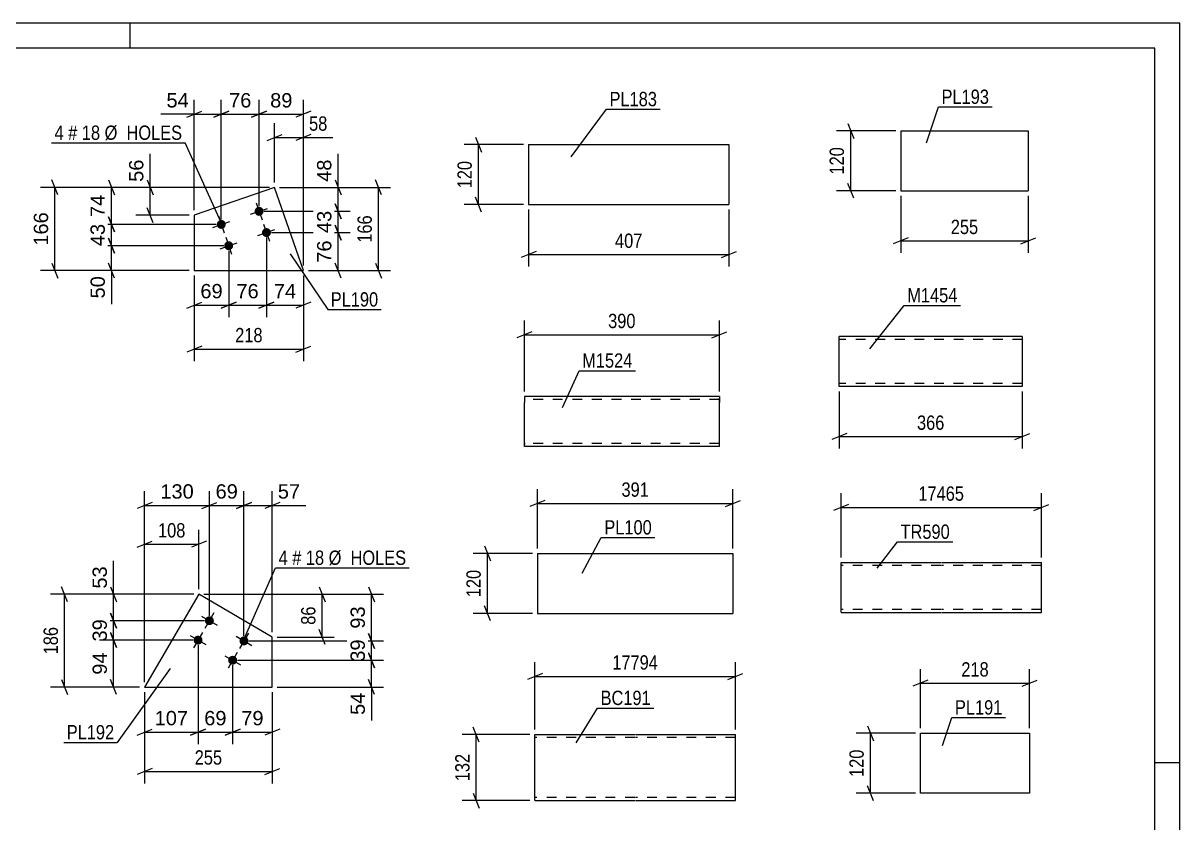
# Model space of a CAD drawing. Header units: millimetres. Extents: x 0 to 420, y 0 to 297.
# Drawn here: x 188.6 to 420, y 137 to 297 of the extents above; entities that cross this region are included whole.
import ezdxf

# ---------------------------------------------------------------- set-up
doc = ezdxf.new("R2010")
doc.units = ezdxf.units.MM
doc.linetypes.add('DXK_LINE_DOT2', pattern=[3.9198, 1.9599, -1.9599])
doc.styles.add('Arial', font='ARIAL.TTF', dxfattribs={"height": 0.2})
doc.styles.add('Arial Narrow', font='ARIALN.TTF', dxfattribs={"height": 0.2})

# ---------------------------------------------------------------- blocks, each defined once
blk = doc.blocks.new('Unknown-203761657-1117')
at = {"color": 5, "linetype": 'Continuous'}
for p, q in [((420, 297), (0, 297)), ((210, 292), (210, 297)), ((420, 0), (420, 297)), ((415, 292), (5, 292)), ((415, 5), (415, 292)), ((420, 149), (415, 149))]:
    blk.add_line(p, q, dxfattribs=at)
blk = doc.blocks.new('Part-203761657-7202 - 7196')
at = {"color": 2, "linetype": 'Continuous'}
for p, q in [((351.85, 224.29), (351.85, 234.29)), ((388.47, 234.28), (351.85, 234.29)), ((388.47, 234.28), (388.46, 224.28)), ((388.46, 224.28), (351.85, 224.29))]:
    blk.add_line(p, q, dxfattribs=at)
at = {"color": 7, "linetype": 'DXK_LINE_DOT2'}
for p, q in [((388.47, 233.68), (351.85, 233.69)), ((351.85, 224.93), (351.85, 225.03)), ((351.85, 224.93), (351.85, 225.03)), ((351.85, 224.89), (351.85, 224.93)), ((351.85, 224.89), (351.85, 224.93)), ((388.46, 224.88), (351.85, 224.89)), ((388.46, 224.88), (388.46, 224.92))]:
    blk.add_line(p, q, dxfattribs=at)
blk = doc.blocks.new('Part-203761657-7367 - 7358')
at = {"color": 2, "linetype": 'Continuous'}
for p, q in [((352.21, 179.19), (352.21, 189.1)), ((352.21, 189.1), (372.21, 189.1)), ((372.31, 189.1), (392.31, 189.1)), ((392.31, 179.1), (392.31, 189.1)), ((352.21, 179.19), (352.21, 179.1)), ((352.21, 179.1), (372.21, 179.1)), ((372.31, 179.1), (392.31, 179.1))]:
    blk.add_line(p, q, dxfattribs=at)
at = {"color": 7, "linetype": 'DXK_LINE_DOT2'}
for p, q in [((372.21, 188.5), (352.21, 188.5)), ((392.31, 188.5), (372.31, 188.5)), ((352.21, 179.7), (352.21, 179.75)), ((372.21, 179.7), (352.21, 179.7)), ((392.31, 179.7), (372.31, 179.7)), ((392.31, 179.7), (392.31, 179.75))]:
    blk.add_line(p, q, dxfattribs=at)
blk = doc.blocks.new('Part-203761657-7605 - 7597')
at = {"color": 2, "linetype": 'Continuous'}
for p, q in [((290.97, 141.57), (290.97, 154.68)), ((290.97, 154.68), (310.97, 154.68)), ((311.07, 154.68), (331.07, 154.68)), ((331.07, 141.48), (331.07, 154.68)), ((290.97, 141.57), (290.97, 141.48)), ((290.97, 141.48), (310.97, 141.48)), ((311.07, 141.48), (331.07, 141.48))]:
    blk.add_line(p, q, dxfattribs=at)
at = {"color": 7, "linetype": 'DXK_LINE_DOT2'}
for p, q in [((310.97, 154.08), (290.97, 154.08)), ((331.07, 154.08), (311.07, 154.08)), ((290.97, 142.08), (290.97, 142.12)), ((310.97, 142.08), (290.97, 142.08)), ((331.07, 142.08), (311.07, 142.08)), ((331.07, 142.08), (331.07, 142.12))]:
    blk.add_line(p, q, dxfattribs=at)
blk = doc.blocks.new('Part-203761657-7656 - 7650')
at = {"color": 2, "linetype": 'Continuous'}
for p, q in [((291.48, 190.9), (291.48, 178.9)), ((291.48, 190.9), (330.58, 190.9)), ((330.58, 190.9), (330.58, 178.9)), ((291.48, 178.9), (330.58, 178.9))]:
    blk.add_line(p, q, dxfattribs=at)
blk = doc.blocks.new('Part-203761657-7689 - 7683')
at = {"color": 2, "linetype": 'Continuous'}
for p, q in [((289.69, 272.69), (289.69, 260.69)), ((289.69, 272.69), (309.69, 272.69)), ((309.79, 272.69), (329.79, 272.69)), ((329.79, 272.69), (329.79, 260.69)), ((289.69, 260.69), (309.69, 260.69)), ((309.79, 260.69), (329.79, 260.69))]:
    blk.add_line(p, q, dxfattribs=at)
blk = doc.blocks.new('Part-203761657-7723 - 7717')
at = {"color": 2, "linetype": 'Continuous'}
for p, q in [((364.15, 275.45), (364.15, 263.45)), ((364.15, 275.45), (389.67, 275.45)), ((389.67, 275.45), (389.67, 263.45)), ((364.15, 263.45), (389.67, 263.45))]:
    blk.add_line(p, q, dxfattribs=at)
blk = doc.blocks.new('Part-203761657-8352 - 8346')
at = {"color": 2, "linetype": 'Continuous'}
for p, q in [((238.9, 264.13), (222.83, 258.56)), ((244.67, 247.49), (238.9, 264.13)), ((222.83, 258.56), (222.83, 247.49)), ((222.83, 247.49), (244.67, 247.49))]:
    blk.add_line(p, q, dxfattribs=at)
blk = doc.blocks.new('Bolt-203761657-8357 - 8346')
at = {"linetype": 'Continuous'}
for points in [[(236.64, 259.64, -1), (234.94, 259.05, -1)], [(229.08, 257.02, -1), (227.38, 256.43, -1)], [(238.12, 255.39, -1), (236.42, 254.8, -1)], [(230.56, 252.77, -1), (228.86, 252.18, -1)]]:
    blk.add_hatch(color=1, dxfattribs=at).paths.add_polyline_path(points)
at = {"color": 1, "linetype": 'Continuous'}
for p, q in [((234.09, 258.76), (237.49, 259.94)), ((235.2, 261.05), (236.38, 257.65)), ((226.53, 256.14), (229.93, 257.32)), ((227.64, 258.43), (228.82, 255.03)), ((235.57, 254.51), (238.97, 255.69)), ((236.68, 256.8), (237.86, 253.4)), ((228.01, 251.88), (231.41, 253.06)), ((229.12, 254.18), (230.3, 250.77))]:
    blk.add_line(p, q, dxfattribs=at)
blk = doc.blocks.new('Part-203761657-1227 - 1209')
at = {"color": 2, "linetype": 'Continuous'}
for p, q in [((288.86, 222.32), (288.86, 221.12)), ((327.87, 222.32), (288.86, 222.32)), ((327.87, 222.32), (327.87, 222.23)), ((327.87, 222.23), (327.87, 221.12)), ((288.86, 213.06), (288.86, 221.12)), ((327.87, 212.32), (327.87, 221.12)), ((288.86, 212.41), (288.86, 213.06)), ((288.86, 212.32), (288.86, 212.41)), ((327.87, 212.32), (288.86, 212.32))]:
    blk.add_line(p, q, dxfattribs=at)
at = {"color": 7, "linetype": 'DXK_LINE_DOT2'}
for p, q in [((327.87, 222.32), (327.87, 222.32)), ((327.87, 221.72), (288.86, 221.72)), ((327.87, 221.12), (327.87, 221.97)), ((288.86, 213.06), (288.86, 212.67)), ((288.86, 212.92), (288.86, 212.97)), ((327.87, 212.92), (288.86, 212.92)), ((327.87, 212.92), (327.87, 212.97)), ((288.86, 212.32), (288.86, 212.32))]:
    blk.add_line(p, q, dxfattribs=at)
blk = doc.blocks.new('Part-203761657-13095 - 13094')
at = {"color": 2, "linetype": 'Continuous'}
for p, q in [((368.1, 142.93), (368.1, 154.93)), ((368.1, 154.93), (389.94, 154.93)), ((389.94, 154.93), (389.94, 142.93)), ((389.94, 142.93), (368.1, 142.93))]:
    blk.add_line(p, q, dxfattribs=at)
blk = doc.blocks.new('Part-203761657-13212 - 13211')
at = {"color": 2, "linetype": 'Continuous'}
for p, q in [((223.74, 182.75), (212.89, 164.18)), ((238.41, 174.17), (223.74, 182.75)), ((238.41, 164.18), (238.41, 174.17)), ((212.89, 164.18), (238.41, 164.18))]:
    blk.add_line(p, q, dxfattribs=at)
blk = doc.blocks.new('Bolt-203761657-13213 - 13211')
at = {"linetype": 'Continuous'}
for points in [[(226.63, 177, -1), (225.08, 177.91, -1)], [(224.36, 173.11, -1), (222.81, 174.02, -1)], [(233.54, 172.96, -1), (231.99, 173.87, -1)], [(231.27, 169.08, -1), (229.72, 169.99, -1)]]:
    blk.add_hatch(color=1, dxfattribs=at).paths.add_polyline_path(points)
at = {"color": 1, "linetype": 'Continuous'}
for p, q in [((224.3, 178.36), (227.41, 176.55)), ((226.76, 179.01), (224.95, 175.9)), ((222.03, 174.48), (225.14, 172.66)), ((224.49, 175.12), (222.68, 172.01)), ((231.21, 174.33), (234.32, 172.51)), ((233.67, 174.97), (231.86, 171.86)), ((228.94, 170.44), (232.05, 168.62)), ((231.4, 171.09), (229.59, 167.98))]:
    blk.add_line(p, q, dxfattribs=at)
blk = doc.blocks.new('StraightDimension-203761657-7204 - 7196')
at = {"color": 7, "linetype": 'Continuous'}
for p, q in [((351.85, 223.29), (351.85, 211.89)), ((388.46, 223.28), (388.46, 211.89)), ((353.35, 214.89), (350.35, 213.69)), ((351.85, 214.29), (388.46, 214.29)), ((386.96, 213.69), (389.96, 214.89))]:
    blk.add_line(p, q, dxfattribs=at)
at = {"color": 0}
blk.add_wipeout([(373.5, 215.04), (373.5, 219.24), (366.81, 219.24), (366.81, 215.04)], dxfattribs=at)
at = {"color": 3, "style": 'Arial Narrow'}
blk.add_text('366', height=2.863, dxfattribs=at).set_placement((367.41, 215.64))
blk = doc.blocks.new('StraightDimension-203761657-7373 - 7358')
at = {"color": 7, "linetype": 'Continuous'}
for p, q in [((352.21, 190.1), (352.21, 202.95)), ((392.31, 190.1), (392.31, 202.95)), ((353.71, 200.7), (350.71, 199.5)), ((352.21, 200.1), (392.31, 200.1)), ((390.81, 199.5), (393.81, 200.7))]:
    blk.add_line(p, q, dxfattribs=at)
at = {"color": 0}
blk.add_wipeout([(377.43, 200.85), (377.43, 205.05), (367.08, 205.05), (367.08, 200.85)], dxfattribs=at)
at = {"color": 3, "style": 'Arial Narrow'}
blk.add_text('17465', height=2.863, dxfattribs=at).set_placement((367.68, 201.45))
blk = doc.blocks.new('StraightDimension-203761657-7626 - 7597')
at = {"color": 7, "linetype": 'Continuous'}
for p, q in [((279.84, 153.18), (278.64, 156.18)), ((289.97, 154.68), (276.39, 154.68)), ((279.24, 141.48), (279.24, 154.68)), ((289.97, 141.48), (276.39, 141.48)), ((278.64, 142.98), (279.84, 139.98))]:
    blk.add_line(p, q, dxfattribs=at)
at = {"color": 0}
blk.add_wipeout([(278.49, 151.42), (274.29, 151.42), (274.29, 144.73), (278.49, 144.73)], dxfattribs=at)
at = {"color": 3, "style": 'Arial Narrow'}
blk.add_text('132', height=2.863, rotation=90.0002, dxfattribs=at).set_placement((277.89, 145.33))
blk = doc.blocks.new('StraightDimension-203761657-7637 - 7597')
at = {"color": 7, "linetype": 'Continuous'}
for p, q in [((290.97, 155.68), (290.97, 169.17)), ((331.07, 155.68), (331.07, 169.17)), ((292.47, 166.92), (289.47, 165.72)), ((329.57, 165.72), (332.57, 166.92)), ((290.97, 166.32), (331.07, 166.32))]:
    blk.add_line(p, q, dxfattribs=at)
at = {"color": 0}
blk.add_wipeout([(316.19, 167.07), (316.19, 171.27), (305.85, 171.27), (305.85, 167.07)], dxfattribs=at)
at = {"color": 3, "style": 'Arial Narrow'}
blk.add_text('17794', height=2.863, dxfattribs=at).set_placement((306.45, 167.67))
blk = doc.blocks.new('StraightDimension-203761657-7658 - 7650')
at = {"color": 7, "linetype": 'Continuous'}
for p, q in [((280.88, 192.4), (282.08, 189.4)), ((290.48, 190.9), (278.63, 190.9)), ((281.48, 178.9), (281.48, 190.9)), ((290.48, 178.9), (278.63, 178.9)), ((282.08, 177.4), (280.88, 180.4))]:
    blk.add_line(p, q, dxfattribs=at)
at = {"color": 0}
blk.add_wipeout([(280.73, 188.24), (276.53, 188.24), (276.53, 181.55), (280.73, 181.55)], dxfattribs=at)
at = {"color": 3, "style": 'Arial Narrow'}
blk.add_text('120', height=2.863, rotation=90.0002, dxfattribs=at).set_placement((280.13, 182.15))
blk = doc.blocks.new('StraightDimension-203761657-7669 - 7650')
at = {"color": 7, "linetype": 'Continuous'}
for p, q in [((291.48, 191.9), (291.48, 203.75)), ((330.58, 191.9), (330.58, 203.75)), ((292.98, 201.5), (289.98, 200.3)), ((329.08, 200.3), (332.08, 201.5)), ((291.48, 200.9), (330.58, 200.9))]:
    blk.add_line(p, q, dxfattribs=at)
at = {"color": 0}
blk.add_wipeout([(314.37, 201.65), (314.37, 205.85), (307.69, 205.85), (307.69, 201.65)], dxfattribs=at)
at = {"color": 3, "style": 'Arial Narrow'}
blk.add_text('391', height=2.863, dxfattribs=at).set_placement((308.29, 202.25))
blk = doc.blocks.new('StraightDimension-203761657-7692 - 7683')
at = {"color": 7, "linetype": 'Continuous'}
for p, q in [((289.69, 259.69), (289.69, 248.29)), ((329.79, 259.69), (329.79, 248.29)), ((291.19, 251.29), (288.19, 250.09)), ((289.69, 250.69), (329.79, 250.69)), ((328.29, 250.09), (331.29, 251.29))]:
    blk.add_line(p, q, dxfattribs=at)
at = {"color": 0}
blk.add_wipeout([(313.08, 251.44), (313.08, 255.64), (306.4, 255.64), (306.4, 251.44)], dxfattribs=at)
at = {"color": 3, "style": 'Arial Narrow'}
blk.add_text('407', height=2.863, dxfattribs=at).set_placement((307, 252.04))
blk = doc.blocks.new('StraightDimension-203761657-7703 - 7683')
at = {"color": 7, "linetype": 'Continuous'}
for p, q in [((279.09, 274.19), (280.29, 271.19)), ((288.69, 272.69), (276.84, 272.69)), ((279.69, 260.69), (279.69, 272.69)), ((280.29, 259.19), (279.09, 262.19)), ((288.69, 260.69), (276.84, 260.69))]:
    blk.add_line(p, q, dxfattribs=at)
at = {"color": 0}
blk.add_wipeout([(278.94, 270.04), (274.74, 270.04), (274.74, 263.35), (278.94, 263.35)], dxfattribs=at)
at = {"color": 3, "style": 'Arial Narrow'}
blk.add_text('120', height=2.863, rotation=90.0002, dxfattribs=at).set_placement((278.34, 263.95))
blk = doc.blocks.new('StraightDimension-203761657-7725 - 7717')
at = {"color": 7, "linetype": 'Continuous'}
for p, q in [((364.15, 262.45), (364.15, 251.05)), ((389.67, 262.45), (389.67, 251.05)), ((365.65, 254.05), (362.65, 252.85)), ((364.15, 253.45), (389.67, 253.45)), ((388.17, 252.85), (391.17, 254.05))]:
    blk.add_line(p, q, dxfattribs=at)
at = {"color": 0}
blk.add_wipeout([(380.25, 254.2), (380.25, 258.4), (373.57, 258.4), (373.57, 254.2)], dxfattribs=at)
at = {"color": 3, "style": 'Arial Narrow'}
blk.add_text('255', height=2.863, dxfattribs=at).set_placement((374.17, 254.8))
blk = doc.blocks.new('StraightDimension-203761657-7736 - 7717')
at = {"color": 7, "linetype": 'Continuous'}
for p, q in [((363.15, 275.45), (351.3, 275.45)), ((353.55, 276.95), (354.75, 273.95)), ((354.15, 263.45), (354.15, 275.45)), ((354.75, 261.95), (353.55, 264.95)), ((363.15, 263.45), (351.3, 263.45))]:
    blk.add_line(p, q, dxfattribs=at)
at = {"color": 0}
blk.add_wipeout([(353.4, 272.79), (349.2, 272.79), (349.2, 266.11), (353.4, 266.11)], dxfattribs=at)
at = {"color": 3, "style": 'Arial Narrow'}
blk.add_text('120', height=2.863, rotation=90.0002, dxfattribs=at).set_placement((352.8, 266.71))
blk = doc.blocks.new('StraightDimension-203761657-8384 - 8346')
at = {"color": 7, "linetype": 'Continuous'}
for p, q in [((239.9, 264.13), (262.09, 264.13)), ((260.29, 262.63), (259.09, 265.63)), ((259.69, 247.49), (259.69, 264.13)), ((259.09, 248.99), (260.29, 245.99)), ((245.67, 247.49), (262.09, 247.49))]:
    blk.add_line(p, q, dxfattribs=at)
at = {"color": 0}
blk.add_wipeout([(258.94, 259.15), (254.74, 259.15), (254.74, 252.47), (258.94, 252.47)], dxfattribs=at)
at = {"color": 3, "style": 'Arial Narrow'}
blk.add_text('166', height=2.863, rotation=90.0002, dxfattribs=at).set_placement((258.34, 253.07))
blk = doc.blocks.new('StraightDimension-203761657-8368 - 8346')
at = {"color": 7, "linetype": 'Continuous'}
for p, q in [((222.83, 246.49), (222.83, 229.4)), ((244.67, 246.49), (244.67, 229.4)), ((224.33, 232.4), (221.33, 231.2)), ((222.83, 231.8), (244.67, 231.8)), ((243.17, 231.2), (246.17, 232.4))]:
    blk.add_line(p, q, dxfattribs=at)
at = {"color": 0}
blk.add_wipeout([(237.09, 232.55), (237.09, 236.75), (230.41, 236.75), (230.41, 232.55)], dxfattribs=at)
at = {"color": 3, "style": 'Arial Narrow'}
blk.add_text('218', height=2.863, dxfattribs=at).set_placement((231.01, 233.15))
blk = doc.blocks.new('StraightDimension-203761657-8373 - 8346')
at = {"color": 7, "linetype": 'Continuous'}
for p, q in [((237.9, 264.13), (211.14, 264.13)), ((213.39, 265.63), (214.59, 262.63)), ((213.99, 258.56), (213.99, 264.13)), ((214.59, 257.06), (213.39, 260.06)), ((221.83, 258.56), (211.14, 258.56))]:
    blk.add_line(p, q, dxfattribs=at)
at = {"color": 0}
blk.add_wipeout([(213.24, 270.3), (209.04, 270.3), (209.04, 264.65), (213.24, 264.65)], dxfattribs=at)
at = {"color": 7, "linetype": 'Continuous'}
blk.add_line((213.99, 264.13), (213.99, 270.83), dxfattribs=at)
blk.add_line((213.99, 264.13), (213.99, 270.83), dxfattribs=at)
at = {"color": 3, "style": 'Arial'}
blk.add_text('56', height=2.865, rotation=90.0002, dxfattribs=at).set_placement((212.64, 265.25))
blk = doc.blocks.new('StraightDimension-203761657-8478 - 8346')
at = {"color": 7, "linetype": 'Continuous'}
for p, q in [((239.9, 264.13), (254, 264.13)), ((251, 265.63), (252.2, 262.63)), ((251.6, 259.35), (251.6, 264.13)), ((236.79, 259.35), (254, 259.35)), ((252.2, 257.85), (251, 260.85))]:
    blk.add_line(p, q, dxfattribs=at)
at = {"color": 0}
blk.add_wipeout([(250.85, 270.3), (246.65, 270.3), (246.65, 264.65), (250.85, 264.65)], dxfattribs=at)
at = {"color": 7, "linetype": 'Continuous'}
blk.add_line((251.6, 264.13), (251.6, 270.83), dxfattribs=at)
blk.add_line((251.6, 264.13), (251.6, 270.83), dxfattribs=at)
at = {"color": 3, "style": 'Arial'}
blk.add_text('48', height=2.865, rotation=90.0002, dxfattribs=at).set_placement((250.25, 265.25))
blk = doc.blocks.new('StraightDimension-203761657-8359 - 8346')
at = {"color": 7, "linetype": 'Continuous'}
for p, q in [((238.9, 265.13), (238.9, 276.98)), ((244.67, 248.49), (244.67, 276.98)), ((237.4, 273.53), (240.4, 274.73)), ((238.9, 274.13), (244.67, 274.13)), ((246.17, 274.73), (243.17, 273.53))]:
    blk.add_line(p, q, dxfattribs=at)
at = {"color": 0}
blk.add_wipeout([(250.05, 274.88), (250.05, 279.08), (245.19, 279.08), (245.19, 274.88)], dxfattribs=at)
at = {"color": 7, "linetype": 'Continuous'}
blk.add_line((244.67, 274.13), (250.57, 274.13), dxfattribs=at)
blk.add_line((244.67, 274.13), (250.57, 274.13), dxfattribs=at)
at = {"color": 3, "style": 'Arial Narrow'}
blk.add_text('58', height=2.863, dxfattribs=at).set_placement((245.79, 275.48))
blk = doc.blocks.new('StraightDimension-203761657-8391 - 8346')
at = {"color": 7, "linetype": 'Continuous'}
for p, q in [((237.9, 264.13), (203.43, 264.13)), ((205.68, 265.63), (206.88, 262.63)), ((206.28, 256.73), (206.28, 264.13)), ((206.88, 255.23), (205.68, 258.23)), ((227.23, 256.73), (203.43, 256.73))]:
    blk.add_line(p, q, dxfattribs=at)
at = {"color": 0}
blk.add_wipeout([(205.53, 263.25), (201.33, 263.25), (201.33, 257.6), (205.53, 257.6)], dxfattribs=at)
at = {"color": 3, "style": 'Arial'}
blk.add_text('74', height=2.865, rotation=90.0002, dxfattribs=at).set_placement((204.93, 258.2))
blk = doc.blocks.new('StraightDimension-203761657-8399 - 8346')
at = {"color": 7, "linetype": 'Continuous'}
for p, q in [((228.71, 252.47), (203.43, 252.47)), ((205.68, 253.97), (206.88, 250.97)), ((206.28, 247.49), (206.28, 252.47)), ((206.88, 245.99), (205.68, 248.99)), ((221.83, 247.49), (203.43, 247.49))]:
    blk.add_line(p, q, dxfattribs=at)
at = {"color": 0}
blk.add_wipeout([(205.53, 246.97), (201.33, 246.97), (201.33, 241.32), (205.53, 241.32)], dxfattribs=at)
at = {"color": 7, "linetype": 'Continuous'}
blk.add_line((206.28, 247.49), (206.28, 240.8), dxfattribs=at)
blk.add_line((206.28, 247.49), (206.28, 240.8), dxfattribs=at)
at = {"color": 3, "style": 'Arial'}
blk.add_text('50', height=2.865, rotation=90.0002, dxfattribs=at).set_placement((204.93, 241.92))
blk = doc.blocks.new('StraightDimension-203761657-8405 - 8346')
at = {"color": 7, "linetype": 'Continuous'}
for p, q in [((205.68, 258.23), (206.88, 255.23)), ((227.23, 256.73), (203.43, 256.73)), ((206.28, 252.47), (206.28, 256.73)), ((228.71, 252.47), (203.43, 252.47)), ((206.88, 250.97), (205.68, 253.97))]:
    blk.add_line(p, q, dxfattribs=at)
at = {"color": 0}
blk.add_wipeout([(205.53, 257.42), (201.33, 257.42), (201.33, 251.78), (205.53, 251.78)], dxfattribs=at)
at = {"color": 3, "style": 'Arial'}
blk.add_text('43', height=2.865, rotation=90.0002, dxfattribs=at).set_placement((204.93, 252.38))
blk = doc.blocks.new('StraightDimension-203761657-8414 - 8346')
at = {"color": 7, "linetype": 'Continuous'}
for p, q in [((222.83, 259.56), (222.83, 281.63)), ((228.23, 257.73), (228.23, 281.63)), ((221.33, 278.18), (224.33, 279.38)), ((222.83, 278.78), (228.23, 278.78)), ((229.73, 279.38), (226.73, 278.18))]:
    blk.add_line(p, q, dxfattribs=at)
at = {"color": 0}
blk.add_wipeout([(222.31, 279.53), (222.31, 283.73), (216.66, 283.73), (216.66, 279.53)], dxfattribs=at)
at = {"color": 7, "linetype": 'Continuous'}
blk.add_line((222.83, 278.78), (216.14, 278.78), dxfattribs=at)
blk.add_line((222.83, 278.78), (216.14, 278.78), dxfattribs=at)
at = {"color": 3, "style": 'Arial'}
blk.add_text('54', height=2.865, dxfattribs=at).set_placement((217.26, 280.13))
blk = doc.blocks.new('StraightDimension-203761657-8424 - 8346')
at = {"color": 7, "linetype": 'Continuous'}
for p, q in [((228.23, 257.73), (228.23, 281.63)), ((235.79, 260.35), (235.79, 281.63)), ((226.73, 278.18), (229.73, 279.38)), ((228.23, 278.78), (235.79, 278.78)), ((237.29, 279.38), (234.29, 278.18))]:
    blk.add_line(p, q, dxfattribs=at)
at = {"color": 0}
blk.add_wipeout([(234.84, 279.53), (234.84, 283.73), (229.19, 283.73), (229.19, 279.53)], dxfattribs=at)
at = {"color": 3, "style": 'Arial'}
blk.add_text('76', height=2.865, dxfattribs=at).set_placement((229.79, 280.13))
blk = doc.blocks.new('StraightDimension-203761657-8434 - 8346')
at = {"color": 7, "linetype": 'Continuous'}
for p, q in [((235.79, 260.35), (235.79, 281.63)), ((244.67, 248.49), (244.67, 281.63)), ((234.29, 278.18), (237.29, 279.38)), ((235.79, 278.78), (244.67, 278.78)), ((246.17, 279.38), (243.17, 278.18))]:
    blk.add_line(p, q, dxfattribs=at)
at = {"color": 0}
blk.add_wipeout([(243.05, 279.53), (243.05, 283.73), (237.41, 283.73), (237.41, 279.53)], dxfattribs=at)
at = {"color": 3, "style": 'Arial'}
blk.add_text('89', height=2.865, dxfattribs=at).set_placement((238.01, 280.13))
blk = doc.blocks.new('StraightDimension-203761657-8443 - 8346')
at = {"color": 7, "linetype": 'Continuous'}
for p, q in [((229.71, 251.47), (229.71, 238.2)), ((222.83, 246.49), (222.83, 238.2)), ((221.33, 240), (224.33, 241.2)), ((231.21, 241.2), (228.21, 240)), ((222.83, 240.6), (229.71, 240.6))]:
    blk.add_line(p, q, dxfattribs=at)
at = {"color": 0}
blk.add_wipeout([(229.09, 241.35), (229.09, 245.55), (223.45, 245.55), (223.45, 241.35)], dxfattribs=at)
at = {"color": 3, "style": 'Arial'}
blk.add_text('69', height=2.865, dxfattribs=at).set_placement((224.05, 241.95))
blk = doc.blocks.new('StraightDimension-203761657-8449 - 8346')
at = {"color": 7, "linetype": 'Continuous'}
for p, q in [((237.27, 254.1), (237.27, 238.2)), ((229.71, 251.47), (229.71, 238.2)), ((228.21, 240), (231.21, 241.2)), ((238.77, 241.2), (235.77, 240)), ((229.71, 240.6), (237.27, 240.6))]:
    blk.add_line(p, q, dxfattribs=at)
at = {"color": 0}
blk.add_wipeout([(236.31, 241.35), (236.31, 245.55), (230.66, 245.55), (230.66, 241.35)], dxfattribs=at)
at = {"color": 3, "style": 'Arial'}
blk.add_text('76', height=2.865, dxfattribs=at).set_placement((231.26, 241.95))
blk = doc.blocks.new('StraightDimension-203761657-8457 - 8346')
at = {"color": 7, "linetype": 'Continuous'}
for p, q in [((237.27, 254.1), (237.27, 238.2)), ((244.67, 246.49), (244.67, 238.2)), ((235.77, 240), (238.77, 241.2)), ((246.17, 241.2), (243.17, 240)), ((237.27, 240.6), (244.67, 240.6))]:
    blk.add_line(p, q, dxfattribs=at)
at = {"color": 0}
blk.add_wipeout([(243.79, 241.35), (243.79, 245.55), (238.14, 245.55), (238.14, 241.35)], dxfattribs=at)
at = {"color": 3, "style": 'Arial'}
blk.add_text('74', height=2.865, dxfattribs=at).set_placement((238.74, 241.95))
blk = doc.blocks.new('StraightDimension-203761657-8464 - 8346')
at = {"color": 7, "linetype": 'Continuous'}
for p, q in [((238.27, 255.1), (254, 255.1)), ((251, 256.6), (252.2, 253.6)), ((251.6, 247.49), (251.6, 255.1)), ((252.2, 245.99), (251, 248.99)), ((245.67, 247.49), (254, 247.49))]:
    blk.add_line(p, q, dxfattribs=at)
at = {"color": 0}
blk.add_wipeout([(250.85, 254.12), (246.65, 254.12), (246.65, 248.47), (250.85, 248.47)], dxfattribs=at)
at = {"color": 3, "style": 'Arial'}
blk.add_text('76', height=2.865, rotation=90.0002, dxfattribs=at).set_placement((250.25, 249.07))
blk = doc.blocks.new('StraightDimension-203761657-8470 - 8346')
at = {"color": 7, "linetype": 'Continuous'}
for p, q in [((236.79, 259.35), (254, 259.35)), ((251, 260.85), (252.2, 257.85)), ((251.6, 255.1), (251.6, 259.35)), ((238.27, 255.1), (254, 255.1)), ((252.2, 253.6), (251, 256.6))]:
    blk.add_line(p, q, dxfattribs=at)
at = {"color": 0}
blk.add_wipeout([(250.85, 260.05), (246.65, 260.05), (246.65, 254.4), (250.85, 254.4)], dxfattribs=at)
at = {"color": 3, "style": 'Arial'}
blk.add_text('43', height=2.865, rotation=90.0002, dxfattribs=at).set_placement((250.25, 255))
blk = doc.blocks.new('StraightDimension-203761657-13532 - 8346')
at = {"color": 7, "linetype": 'Continuous'}
for p, q in [((237.9, 264.13), (192.08, 264.13)), ((195.53, 262.63), (194.33, 265.63)), ((194.93, 247.49), (194.93, 264.13)), ((194.33, 248.99), (195.53, 245.99)), ((221.83, 247.49), (192.08, 247.49))]:
    blk.add_line(p, q, dxfattribs=at)
at = {"color": 0}
blk.add_wipeout([(194.18, 259.75), (189.98, 259.75), (189.98, 251.88), (194.18, 251.88)], dxfattribs=at)
at = {"color": 3, "style": 'Arial'}
blk.add_text('166', height=2.865, rotation=90.0002, dxfattribs=at).set_placement((193.58, 252.48))
blk = doc.blocks.new('StraightDimension-203761657-1230 - 1209')
at = {"color": 7, "linetype": 'Continuous'}
for p, q in [((288.86, 223.32), (288.86, 237.49)), ((327.87, 223.32), (327.87, 237.49)), ((290.36, 235.24), (287.36, 234.04)), ((288.86, 234.64), (327.87, 234.64)), ((326.37, 234.04), (329.37, 235.24))]:
    blk.add_line(p, q, dxfattribs=at)
at = {"color": 0}
blk.add_wipeout([(311.71, 235.39), (311.71, 239.59), (305.02, 239.59), (305.02, 235.39)], dxfattribs=at)
at = {"color": 3, "style": 'Arial Narrow'}
blk.add_text('390', height=2.863, dxfattribs=at).set_placement((305.62, 235.99))
blk = doc.blocks.new('StraightDimension-203761657-13217 - 13094')
at = {"color": 7, "linetype": 'Continuous'}
for p, q in [((357.5, 156.43), (358.7, 153.43)), ((367.1, 154.93), (355.25, 154.93)), ((358.1, 142.93), (358.1, 154.93)), ((358.7, 141.43), (357.5, 144.43)), ((367.1, 142.93), (355.25, 142.93))]:
    blk.add_line(p, q, dxfattribs=at)
at = {"color": 0}
blk.add_wipeout([(357.35, 152.28), (353.15, 152.28), (353.15, 145.59), (357.35, 145.59)], dxfattribs=at)
at = {"color": 3, "style": 'Arial Narrow'}
blk.add_text('120', height=2.863, rotation=90.0002, dxfattribs=at).set_placement((356.75, 146.19))
blk = doc.blocks.new('StraightDimension-203761657-13221 - 13094')
at = {"color": 7, "linetype": 'Continuous'}
for p, q in [((368.1, 155.93), (368.1, 167.78)), ((389.94, 155.93), (389.94, 167.78)), ((369.6, 165.53), (366.6, 164.33)), ((368.1, 164.93), (389.94, 164.93)), ((388.44, 164.33), (391.44, 165.53))]:
    blk.add_line(p, q, dxfattribs=at)
at = {"color": 0}
blk.add_wipeout([(382.36, 165.68), (382.36, 169.88), (375.68, 169.88), (375.68, 165.68)], dxfattribs=at)
at = {"color": 3, "style": 'Arial Narrow'}
blk.add_text('218', height=2.863, dxfattribs=at).set_placement((376.28, 166.28))
blk = doc.blocks.new('StraightDimension-203761657-13424 - 13211')
at = {"color": 7, "linetype": 'Continuous'}
for p, q in [((223.59, 172.57), (223.59, 152.78)), ((230.49, 168.53), (230.49, 152.78)), ((222.09, 154.58), (225.09, 155.78)), ((223.59, 155.18), (230.49, 155.18)), ((231.99, 155.78), (228.99, 154.58))]:
    blk.add_line(p, q, dxfattribs=at)
at = {"color": 0}
blk.add_wipeout([(229.86, 155.93), (229.86, 160.13), (224.22, 160.13), (224.22, 155.93)], dxfattribs=at)
at = {"color": 3, "style": 'Arial'}
blk.add_text('69', height=2.865, dxfattribs=at).set_placement((224.82, 156.53))
blk = doc.blocks.new('StraightDimension-203761657-13231 - 13211')
at = {"color": 7, "linetype": 'Continuous'}
for p, q in [((212.89, 163.18), (212.89, 144.91)), ((238.41, 163.18), (238.41, 144.91)), ((214.39, 147.91), (211.39, 146.71)), ((212.89, 147.31), (238.41, 147.31)), ((236.91, 146.71), (239.91, 147.91))]:
    blk.add_line(p, q, dxfattribs=at)
at = {"color": 0}
blk.add_wipeout([(228.99, 148.06), (228.99, 152.26), (222.31, 152.26), (222.31, 148.06)], dxfattribs=at)
at = {"color": 3, "style": 'Arial Narrow'}
blk.add_text('255', height=2.863, dxfattribs=at).set_placement((222.91, 148.66))
blk = doc.blocks.new('StraightDimension-203761657-13241 - 13211')
at = {"color": 7, "linetype": 'Continuous'}
for p, q in [((197.49, 181.25), (196.29, 184.25)), ((222.74, 182.75), (194.04, 182.75)), ((196.89, 164.18), (196.89, 182.75)), ((196.29, 165.68), (197.49, 162.68)), ((211.89, 164.18), (194.04, 164.18))]:
    blk.add_line(p, q, dxfattribs=at)
at = {"color": 0}
blk.add_wipeout([(196.14, 176.8), (191.94, 176.8), (191.94, 170.12), (196.14, 170.12)], dxfattribs=at)
at = {"color": 3, "style": 'Arial Narrow'}
blk.add_text('186', height=2.863, rotation=90.0002, dxfattribs=at).set_placement((195.54, 170.72))
blk = doc.blocks.new('StraightDimension-203761657-13225 - 13211')
at = {"color": 7, "linetype": 'Continuous'}
for p, q in [((212.89, 165.18), (212.89, 195.6)), ((223.74, 183.75), (223.74, 195.6)), ((211.39, 192.15), (214.39, 193.35)), ((212.89, 192.75), (223.74, 192.75)), ((225.24, 193.35), (222.24, 192.15))]:
    blk.add_line(p, q, dxfattribs=at)
at = {"color": 0}
blk.add_wipeout([(221.65, 193.5), (221.65, 197.7), (214.97, 197.7), (214.97, 193.5)], dxfattribs=at)
at = {"color": 3, "style": 'Arial Narrow'}
blk.add_text('108', height=2.863, dxfattribs=at).set_placement((215.57, 194.1))
blk = doc.blocks.new('StraightDimension-203761657-13235 - 13211')
at = {"color": 7, "linetype": 'Continuous'}
for p, q in [((247.81, 184.25), (249.01, 181.25)), ((224.74, 182.75), (250.81, 182.75)), ((248.41, 174.17), (248.41, 182.75)), ((239.41, 174.17), (250.81, 174.17)), ((249.01, 172.67), (247.81, 175.67))]:
    blk.add_line(p, q, dxfattribs=at)
at = {"color": 0}
blk.add_wipeout([(247.66, 180.89), (243.46, 180.89), (243.46, 176.03), (247.66, 176.03)], dxfattribs=at)
at = {"color": 3, "style": 'Arial Narrow'}
blk.add_text('86', height=2.863, rotation=90.0002, dxfattribs=at).set_placement((247.06, 176.63))
blk = doc.blocks.new('StraightDimension-203761657-13423 - 13211')
at = {"color": 7, "linetype": 'Continuous'}
for p, q in [((230.49, 168.53), (230.49, 152.78)), ((238.41, 163.18), (238.41, 152.78)), ((228.99, 154.58), (231.99, 155.78)), ((230.49, 155.18), (238.41, 155.18)), ((239.91, 155.78), (236.91, 154.58))]:
    blk.add_line(p, q, dxfattribs=at)
at = {"color": 0}
blk.add_wipeout([(237.28, 155.93), (237.28, 160.13), (231.63, 160.13), (231.63, 155.93)], dxfattribs=at)
at = {"color": 3, "style": 'Arial'}
blk.add_text('79', height=2.865, dxfattribs=at).set_placement((232.23, 156.53))
blk = doc.blocks.new('StraightDimension-203761657-13425 - 13211')
at = {"color": 7, "linetype": 'Continuous'}
for p, q in [((223.59, 172.57), (223.59, 152.78)), ((212.89, 163.18), (212.89, 152.78)), ((211.39, 154.58), (214.39, 155.78)), ((212.89, 155.18), (223.59, 155.18)), ((225.09, 155.78), (222.09, 154.58))]:
    blk.add_line(p, q, dxfattribs=at)
at = {"color": 0}
blk.add_wipeout([(222.17, 155.93), (222.17, 160.13), (214.3, 160.13), (214.3, 155.93)], dxfattribs=at)
at = {"color": 3, "style": 'Arial'}
blk.add_text('107', height=2.865, dxfattribs=at).set_placement((214.9, 156.53))
blk = doc.blocks.new('StraightDimension-203761657-13459 - 13211')
at = {"color": 7, "linetype": 'Continuous'}
for p, q in [((232.76, 174.42), (232.76, 203.38)), ((238.41, 175.17), (238.41, 203.38)), ((231.26, 199.93), (234.26, 201.13)), ((232.76, 200.53), (238.41, 200.53)), ((239.91, 201.13), (236.91, 199.93))]:
    blk.add_line(p, q, dxfattribs=at)
at = {"color": 0}
blk.add_wipeout([(244.59, 201.28), (244.59, 205.48), (238.94, 205.48), (238.94, 201.28)], dxfattribs=at)
at = {"color": 7, "linetype": 'Continuous'}
blk.add_line((238.41, 200.53), (245.11, 200.53), dxfattribs=at)
blk.add_line((238.41, 200.53), (245.11, 200.53), dxfattribs=at)
at = {"color": 3, "style": 'Arial'}
blk.add_text('57', height=2.865, dxfattribs=at).set_placement((239.54, 201.88))
blk = doc.blocks.new('StraightDimension-203761657-13460 - 13211')
at = {"color": 7, "linetype": 'Continuous'}
for p, q in [((225.86, 178.45), (225.86, 203.38)), ((232.76, 174.42), (232.76, 203.38)), ((224.36, 199.93), (227.36, 201.13)), ((225.86, 200.53), (232.76, 200.53)), ((234.26, 201.13), (231.26, 199.93))]:
    blk.add_line(p, q, dxfattribs=at)
at = {"color": 0}
blk.add_wipeout([(232.13, 201.28), (232.13, 205.48), (226.49, 205.48), (226.49, 201.28)], dxfattribs=at)
at = {"color": 3, "style": 'Arial'}
blk.add_text('69', height=2.865, dxfattribs=at).set_placement((227.09, 201.88))
blk = doc.blocks.new('StraightDimension-203761657-13461 - 13211')
at = {"color": 7, "linetype": 'Continuous'}
for p, q in [((212.89, 165.18), (212.89, 203.38)), ((225.86, 178.45), (225.86, 203.38)), ((214.39, 201.13), (211.39, 199.93)), ((212.89, 200.53), (225.86, 200.53)), ((224.36, 199.93), (227.36, 201.13))]:
    blk.add_line(p, q, dxfattribs=at)
at = {"color": 0}
blk.add_wipeout([(223.31, 201.28), (223.31, 205.48), (215.44, 205.48), (215.44, 201.28)], dxfattribs=at)
at = {"color": 3, "style": 'Arial'}
blk.add_text('130', height=2.865, dxfattribs=at).set_placement((216.04, 201.88))
blk = doc.blocks.new('StraightDimension-203761657-13482 - 13211')
at = {"color": 7, "linetype": 'Continuous'}
for p, q in [((206.09, 184.25), (207.29, 181.25)), ((222.74, 182.75), (203.84, 182.75)), ((206.69, 177.45), (206.69, 182.75)), ((207.29, 175.95), (206.09, 178.95)), ((224.86, 177.45), (203.84, 177.45))]:
    blk.add_line(p, q, dxfattribs=at)
at = {"color": 0}
blk.add_wipeout([(205.94, 188.92), (201.74, 188.92), (201.74, 183.27), (205.94, 183.27)], dxfattribs=at)
at = {"color": 7, "linetype": 'Continuous'}
blk.add_line((206.69, 182.75), (206.69, 189.44), dxfattribs=at)
blk.add_line((206.69, 182.75), (206.69, 189.44), dxfattribs=at)
at = {"color": 3, "style": 'Arial'}
blk.add_text('53', height=2.865, rotation=90.0002, dxfattribs=at).set_placement((205.34, 183.87))
blk = doc.blocks.new('StraightDimension-203761657-13483 - 13211')
at = {"color": 7, "linetype": 'Continuous'}
for p, q in [((206.09, 178.95), (207.29, 175.95)), ((224.86, 177.45), (203.84, 177.45)), ((206.69, 173.57), (206.69, 177.45)), ((222.59, 173.57), (203.84, 173.57)), ((207.29, 172.07), (206.09, 175.07))]:
    blk.add_line(p, q, dxfattribs=at)
at = {"color": 0}
blk.add_wipeout([(205.94, 178.33), (201.74, 178.33), (201.74, 172.69), (205.94, 172.69)], dxfattribs=at)
at = {"color": 3, "style": 'Arial'}
blk.add_text('39', height=2.865, rotation=90.0002, dxfattribs=at).set_placement((205.34, 173.29))
blk = doc.blocks.new('StraightDimension-203761657-13484 - 13211')
at = {"color": 7, "linetype": 'Continuous'}
for p, q in [((222.59, 173.57), (203.84, 173.57)), ((206.09, 175.07), (207.29, 172.07)), ((206.69, 164.18), (206.69, 173.57)), ((207.29, 162.68), (206.09, 165.68)), ((211.89, 164.18), (203.84, 164.18))]:
    blk.add_line(p, q, dxfattribs=at)
at = {"color": 0}
blk.add_wipeout([(205.94, 171.7), (201.74, 171.7), (201.74, 166.05), (205.94, 166.05)], dxfattribs=at)
at = {"color": 3, "style": 'Arial'}
blk.add_text('94', height=2.865, rotation=90.0002, dxfattribs=at).set_placement((205.34, 166.65))
blk = doc.blocks.new('StraightDimension-203761657-13505 - 13211')
at = {"color": 7, "linetype": 'Continuous'}
for p, q in [((257.7, 184.25), (258.9, 181.25)), ((224.74, 182.75), (260.7, 182.75)), ((258.3, 173.42), (258.3, 182.75)), ((258.9, 171.92), (257.7, 174.92)), ((233.76, 173.42), (260.7, 173.42))]:
    blk.add_line(p, q, dxfattribs=at)
at = {"color": 0}
blk.add_wipeout([(257.55, 180.91), (253.35, 180.91), (253.35, 175.26), (257.55, 175.26)], dxfattribs=at)
at = {"color": 3, "style": 'Arial'}
blk.add_text('93', height=2.865, rotation=90.0002, dxfattribs=at).set_placement((256.95, 175.86))
blk = doc.blocks.new('StraightDimension-203761657-13506 - 13211')
at = {"color": 7, "linetype": 'Continuous'}
for p, q in [((257.7, 174.92), (258.9, 171.92)), ((233.76, 173.42), (260.7, 173.42)), ((258.3, 169.53), (258.3, 173.42)), ((231.49, 169.53), (260.7, 169.53)), ((258.9, 168.03), (257.7, 171.03))]:
    blk.add_line(p, q, dxfattribs=at)
at = {"color": 0}
blk.add_wipeout([(257.55, 174.3), (253.35, 174.3), (253.35, 168.65), (257.55, 168.65)], dxfattribs=at)
at = {"color": 3, "style": 'Arial'}
blk.add_text('39', height=2.865, rotation=90.0002, dxfattribs=at).set_placement((256.95, 169.25))
blk = doc.blocks.new('StraightDimension-203761657-13507 - 13211')
at = {"color": 7, "linetype": 'Continuous'}
for p, q in [((231.49, 169.53), (260.7, 169.53)), ((257.7, 171.03), (258.9, 168.03)), ((258.3, 164.18), (258.3, 169.53)), ((258.9, 162.68), (257.7, 165.68)), ((239.41, 164.18), (260.7, 164.18))]:
    blk.add_line(p, q, dxfattribs=at)
at = {"color": 0}
blk.add_wipeout([(257.55, 163.65), (253.35, 163.65), (253.35, 158), (257.55, 158)], dxfattribs=at)
at = {"color": 7, "linetype": 'Continuous'}
blk.add_line((258.3, 164.18), (258.3, 157.48), dxfattribs=at)
blk.add_line((258.3, 164.18), (258.3, 157.48), dxfattribs=at)
at = {"color": 3, "style": 'Arial'}
blk.add_text('54', height=2.865, rotation=90.0002, dxfattribs=at).set_placement((256.95, 158.6))
blk = doc.blocks.new('Mark-203761657-7198 - 7196')
at = {"color": 0}
blk.add_wipeout([(375.52, 241.13), (375.52, 244.13), (365.46, 244.13), (365.46, 241.13)], dxfattribs=at)
blk.add_wipeout([(375.52, 241.13), (375.52, 244.13), (365.46, 244.13), (365.46, 241.13)], dxfattribs=at)
at = {"color": 30, "linetype": 'Continuous'}
for p, q in [((357.98, 231.84), (364.86, 240.53)), ((364.86, 240.53), (376.12, 240.53))]:
    blk.add_line(p, q, dxfattribs=at)
at = {"color": 3, "style": 'Arial Narrow'}
blk.add_text('M1454', height=2.863, dxfattribs=at).set_placement((365.46, 241.13))
blk = doc.blocks.new('Mark-203761657-7363 - 7358')
at = {"color": 0}
blk.add_wipeout([(373.98, 193.83), (373.98, 196.83), (364.12, 196.83), (364.12, 193.83)], dxfattribs=at)
blk.add_wipeout([(373.98, 193.83), (373.98, 196.83), (364.12, 196.83), (364.12, 193.83)], dxfattribs=at)
at = {"color": 30, "linetype": 'Continuous'}
for p, q in [((359.45, 187.97), (363.52, 193.23)), ((363.52, 193.23), (374.58, 193.23))]:
    blk.add_line(p, q, dxfattribs=at)
at = {"color": 3, "style": 'Arial Narrow'}
blk.add_text('TR590', height=2.863, dxfattribs=at).set_placement((364.12, 193.83))
blk = doc.blocks.new('Mark-203761657-7601 - 7597')
at = {"color": 0}
blk.add_wipeout([(314.16, 160.58), (314.16, 163.58), (304.11, 163.58), (304.11, 160.58)], dxfattribs=at)
blk.add_wipeout([(314.16, 160.58), (314.16, 163.58), (304.11, 163.58), (304.11, 160.58)], dxfattribs=at)
at = {"color": 30, "linetype": 'Continuous'}
for p, q in [((299.25, 153), (303.51, 159.98)), ((303.51, 159.98), (314.76, 159.98))]:
    blk.add_line(p, q, dxfattribs=at)
at = {"color": 3, "style": 'Arial Narrow'}
blk.add_text('BC191', height=2.863, dxfattribs=at).set_placement((304.11, 160.58))
blk = doc.blocks.new('Mark-203761657-7652 - 7650')
at = {"color": 0}
blk.add_wipeout([(314.36, 194.7), (314.36, 197.7), (304.86, 197.7), (304.86, 194.7)], dxfattribs=at)
blk.add_wipeout([(314.36, 194.7), (314.36, 197.7), (304.86, 197.7), (304.86, 194.7)], dxfattribs=at)
at = {"color": 30, "linetype": 'Continuous'}
for p, q in [((300.44, 186.97), (304.26, 194.1)), ((304.26, 194.1), (314.96, 194.1))]:
    blk.add_line(p, q, dxfattribs=at)
at = {"color": 3, "style": 'Arial Narrow'}
blk.add_text('PL100', height=2.863, dxfattribs=at).set_placement((304.86, 194.7))
blk = doc.blocks.new('Mark-203761657-7685 - 7683')
at = {"color": 0}
blk.add_wipeout([(315.4, 280.38), (315.4, 283.38), (305.9, 283.38), (305.9, 280.38)], dxfattribs=at)
blk.add_wipeout([(315.4, 280.38), (315.4, 283.38), (305.9, 283.38), (305.9, 280.38)], dxfattribs=at)
at = {"color": 30, "linetype": 'Continuous'}
for p, q in [((298.24, 270.26), (305.3, 279.78)), ((305.3, 279.78), (316, 279.78))]:
    blk.add_line(p, q, dxfattribs=at)
at = {"color": 3, "style": 'Arial Narrow'}
blk.add_text('PL183', height=2.863, dxfattribs=at).set_placement((305.9, 280.38))
blk = doc.blocks.new('Mark-203761657-7719 - 7717')
at = {"color": 0}
blk.add_wipeout([(381.82, 280.84), (381.82, 283.84), (372.32, 283.84), (372.32, 280.84)], dxfattribs=at)
blk.add_wipeout([(381.82, 280.84), (381.82, 283.84), (372.32, 283.84), (372.32, 280.84)], dxfattribs=at)
at = {"color": 30, "linetype": 'Continuous'}
for p, q in [((369.29, 273.02), (371.72, 280.24)), ((371.72, 280.24), (382.42, 280.24))]:
    blk.add_line(p, q, dxfattribs=at)
at = {"color": 3, "style": 'Arial Narrow'}
blk.add_text('PL193', height=2.863, dxfattribs=at).set_placement((372.32, 280.84))
blk = doc.blocks.new('Mark-203761657-8353 - 8346')
at = {"color": 0}
blk.add_wipeout([(196.7, 273.65), (196.7, 276.65), (194.87, 276.65), (194.87, 273.65)], dxfattribs=at)
blk.add_wipeout([(196.7, 273.65), (196.7, 276.65), (194.87, 276.65), (194.87, 273.65)], dxfattribs=at)
blk.add_wipeout([(199.43, 273.65), (199.43, 276.65), (197.6, 276.65), (197.6, 273.65)], dxfattribs=at)
blk.add_wipeout([(199.43, 273.65), (199.43, 276.65), (197.6, 276.65), (197.6, 273.65)], dxfattribs=at)
at = {"color": 3, "style": 'Arial Narrow'}
blk.add_text('4', height=2.86, dxfattribs=at).set_placement((194.87, 273.65))
at = {"color": 0}
blk.add_wipeout([(203.99, 273.65), (203.99, 276.65), (200.33, 276.65), (200.33, 273.65)], dxfattribs=at)
blk.add_wipeout([(203.99, 273.65), (203.99, 276.65), (200.33, 276.65), (200.33, 273.65)], dxfattribs=at)
at = {"color": 3, "style": 'Arial Narrow'}
blk.add_text('#', height=2.86, dxfattribs=at).set_placement((197.6, 273.65))
at = {"color": 0}
blk.add_wipeout([(220.41, 273.65), (220.41, 276.65), (204.89, 276.65), (204.89, 273.65)], dxfattribs=at)
blk.add_wipeout([(220.41, 273.65), (220.41, 276.65), (204.89, 276.65), (204.89, 273.65)], dxfattribs=at)
at = {"color": 7, "linetype": 'Continuous'}
for p in [(194.27, 273.05), (228.5, 256.51)]:
    blk.add_line(p, (221.01, 273.05), dxfattribs=at)
at = {"color": 3, "style": 'Arial Narrow'}
for s, p in [('18', (200.33, 273.65)), ('Ø  HOLES', (204.89, 273.65))]:
    blk.add_text(s, height=2.863, dxfattribs=at).set_placement(p)
blk = doc.blocks.new('Mark-203761657-8348 - 8346')
at = {"color": 0}
blk.add_wipeout([(259.63, 240.3), (259.63, 243.3), (250.13, 243.3), (250.13, 240.3)], dxfattribs=at)
blk.add_wipeout([(259.63, 240.3), (259.63, 243.3), (250.13, 243.3), (250.13, 240.3)], dxfattribs=at)
at = {"color": 30, "linetype": 'Continuous'}
for p, q in [((241.98, 250.87), (249.53, 239.7)), ((249.53, 239.7), (260.23, 239.7))]:
    blk.add_line(p, q, dxfattribs=at)
at = {"color": 3, "style": 'Arial Narrow'}
blk.add_text('PL190', height=2.863, dxfattribs=at).set_placement((250.13, 240.3))
blk = doc.blocks.new('Mark-203761657-1222 - 1209')
at = {"color": 0}
blk.add_wipeout([(310.49, 228.07), (310.49, 231.07), (300.43, 231.07), (300.43, 228.07)], dxfattribs=at)
blk.add_wipeout([(310.49, 228.07), (310.49, 231.07), (300.43, 231.07), (300.43, 228.07)], dxfattribs=at)
at = {"color": 30, "linetype": 'Continuous'}
for p, q in [((296.5, 220.12), (299.83, 227.47)), ((299.83, 227.47), (311.09, 227.47))]:
    blk.add_line(p, q, dxfattribs=at)
at = {"color": 3, "style": 'Arial Narrow'}
blk.add_text('M1524', height=2.863, dxfattribs=at).set_placement((300.43, 228.07))
blk = doc.blocks.new('Mark-203761657-13284 - 13094')
at = {"color": 0}
blk.add_wipeout([(384.51, 158.68), (384.51, 161.68), (375, 161.68), (375, 158.68)], dxfattribs=at)
blk.add_wipeout([(384.51, 158.68), (384.51, 161.68), (375, 161.68), (375, 158.68)], dxfattribs=at)
at = {"color": 30, "linetype": 'Continuous'}
for p, q in [((372.5, 152.51), (374.4, 158.08)), ((374.4, 158.08), (385.11, 158.08))]:
    blk.add_line(p, q, dxfattribs=at)
at = {"color": 3, "style": 'Arial Narrow'}
blk.add_text('PL191', height=2.863, dxfattribs=at).set_placement((375, 158.68))
blk = doc.blocks.new('Mark-203761657-13287 - 13211')
at = {"color": 0}
blk.add_wipeout([(206.82, 153.71), (206.82, 156.71), (197.31, 156.71), (197.31, 153.71)], dxfattribs=at)
blk.add_wipeout([(206.82, 153.71), (206.82, 156.71), (197.31, 156.71), (197.31, 153.71)], dxfattribs=at)
at = {"color": 30, "linetype": 'Continuous'}
for p in [(218.02, 167.92), (196.71, 153.11)]:
    blk.add_line(p, (207.42, 153.11), dxfattribs=at)
at = {"color": 3, "style": 'Arial Narrow'}
blk.add_text('PL192', height=2.863, dxfattribs=at).set_placement((197.31, 153.71))
blk = doc.blocks.new('Mark-203761657-13290 - 13211')
at = {"color": 0}
blk.add_wipeout([(241.52, 188.62), (241.52, 191.62), (239.69, 191.62), (239.69, 188.62)], dxfattribs=at)
blk.add_wipeout([(241.52, 188.62), (241.52, 191.62), (239.69, 191.62), (239.69, 188.62)], dxfattribs=at)
at = {"color": 7, "linetype": 'Continuous'}
blk.add_line((232.6, 173.38), (239.09, 188.02), dxfattribs=at)
at = {"color": 0}
blk.add_wipeout([(244.25, 188.62), (244.25, 191.62), (242.42, 191.62), (242.42, 188.62)], dxfattribs=at)
blk.add_wipeout([(244.25, 188.62), (244.25, 191.62), (242.42, 191.62), (242.42, 188.62)], dxfattribs=at)
at = {"color": 3, "style": 'Arial Narrow'}
blk.add_text('4', height=2.86, dxfattribs=at).set_placement((239.69, 188.62))
at = {"color": 0}
blk.add_wipeout([(248.81, 188.62), (248.81, 191.62), (245.15, 191.62), (245.15, 188.62)], dxfattribs=at)
blk.add_wipeout([(248.81, 188.62), (248.81, 191.62), (245.15, 191.62), (245.15, 188.62)], dxfattribs=at)
at = {"color": 3, "style": 'Arial Narrow'}
blk.add_text('#', height=2.86, dxfattribs=at).set_placement((242.42, 188.62))
at = {"color": 0}
blk.add_wipeout([(265.23, 188.62), (265.23, 191.62), (249.71, 191.62), (249.71, 188.62)], dxfattribs=at)
blk.add_wipeout([(265.23, 188.62), (265.23, 191.62), (249.71, 191.62), (249.71, 188.62)], dxfattribs=at)
at = {"color": 7, "linetype": 'Continuous'}
blk.add_line((239.09, 188.02), (265.83, 188.02), dxfattribs=at)
at = {"color": 3, "style": 'Arial Narrow'}
for s, p in [('18', (245.15, 188.62)), ('Ø  HOLES', (249.71, 188.62))]:
    blk.add_text(s, height=2.863, dxfattribs=at).set_placement(p)

msp = doc.modelspace()

# ---------------------------------------------------------------- block references
for name in ['Unknown-203761657-1117', 'Part-203761657-7723 - 7717', 'Part-203761657-7689 - 7683', 'Part-203761657-8352 - 8346', 'Bolt-203761657-8357 - 8346', 'Part-203761657-7202 - 7196', 'Part-203761657-1227 - 1209', 'Part-203761657-7656 - 7650', 'Part-203761657-7367 - 7358', 'Part-203761657-13212 - 13211', 'Bolt-203761657-13213 - 13211', 'Part-203761657-7605 - 7597', 'Part-203761657-13095 - 13094']:
    msp.add_blockref(name, (0, 0))

# ---------------------------------------------------------------- next in the draw order: block references
for name in ['Mark-203761657-7685 - 7683', 'Mark-203761657-7719 - 7717', 'StraightDimension-203761657-8373 - 8346', 'StraightDimension-203761657-8384 - 8346', 'StraightDimension-203761657-7725 - 7717', 'StraightDimension-203761657-7692 - 7683', 'Mark-203761657-7198 - 7196', 'StraightDimension-203761657-1230 - 1209', 'StraightDimension-203761657-7204 - 7196', 'StraightDimension-203761657-7373 - 7358', 'StraightDimension-203761657-7658 - 7650', 'StraightDimension-203761657-13424 - 13211', 'StraightDimension-203761657-7626 - 7597', 'StraightDimension-203761657-13217 - 13094']:
    msp.add_blockref(name, (0, 0))

# ---------------------------------------------------------------- next in the draw order: block references
for name in ['StraightDimension-203761657-7736 - 7717', 'StraightDimension-203761657-7703 - 7683', 'StraightDimension-203761657-8478 - 8346', 'StraightDimension-203761657-8368 - 8346', 'Mark-203761657-1222 - 1209', 'StraightDimension-203761657-7669 - 7650', 'Mark-203761657-7363 - 7358', 'StraightDimension-203761657-7637 - 7597', 'StraightDimension-203761657-13221 - 13094', 'StraightDimension-203761657-13231 - 13211']:
    msp.add_blockref(name, (0, 0))

# ---------------------------------------------------------------- next in the draw order: block references
for name in ['StraightDimension-203761657-8359 - 8346', 'StraightDimension-203761657-8399 - 8346', 'Mark-203761657-7652 - 7650', 'StraightDimension-203761657-13241 - 13211', 'StraightDimension-203761657-13423 - 13211', 'Mark-203761657-7601 - 7597', 'Mark-203761657-13284 - 13094']:
    msp.add_blockref(name, (0, 0))

# ---------------------------------------------------------------- next in the draw order: block references
for name in ['StraightDimension-203761657-8391 - 8346', 'StraightDimension-203761657-13225 - 13211']:
    msp.add_blockref(name, (0, 0))

# ---------------------------------------------------------------- next in the draw order: block references
for name in ['StraightDimension-203761657-8405 - 8346', 'StraightDimension-203761657-13235 - 13211']:
    msp.add_blockref(name, (0, 0))

# ---------------------------------------------------------------- next in the draw order: block references
for name in ['StraightDimension-203761657-8414 - 8346', 'StraightDimension-203761657-8443 - 8346', 'StraightDimension-203761657-13459 - 13211', 'StraightDimension-203761657-13425 - 13211']:
    msp.add_blockref(name, (0, 0))

# ---------------------------------------------------------------- next in the draw order: block references
for name in ['StraightDimension-203761657-8424 - 8346', 'StraightDimension-203761657-13460 - 13211']:
    msp.add_blockref(name, (0, 0))

# ---------------------------------------------------------------- next in the draw order: block references
for name in ['StraightDimension-203761657-8434 - 8346', 'StraightDimension-203761657-13461 - 13211']:
    msp.add_blockref(name, (0, 0))

# ---------------------------------------------------------------- next in the draw order: block references
for name in ['StraightDimension-203761657-8449 - 8346', 'StraightDimension-203761657-13482 - 13211']:
    msp.add_blockref(name, (0, 0))

# ---------------------------------------------------------------- next in the draw order: block references
for name in ['StraightDimension-203761657-8457 - 8346', 'StraightDimension-203761657-13483 - 13211']:
    msp.add_blockref(name, (0, 0))

# ---------------------------------------------------------------- next in the draw order: block references
for name in ['StraightDimension-203761657-8464 - 8346', 'StraightDimension-203761657-13505 - 13211', 'StraightDimension-203761657-13484 - 13211']:
    msp.add_blockref(name, (0, 0))

# ---------------------------------------------------------------- next in the draw order: block references
for name in ['StraightDimension-203761657-8470 - 8346', 'Mark-203761657-8348 - 8346', 'StraightDimension-203761657-13506 - 13211', 'Mark-203761657-13287 - 13211']:
    msp.add_blockref(name, (0, 0))

# ---------------------------------------------------------------- next in the draw order: block references
for name in ['StraightDimension-203761657-13532 - 8346', 'Mark-203761657-13290 - 13211', 'StraightDimension-203761657-13507 - 13211']:
    msp.add_blockref(name, (0, 0))

# ---------------------------------------------------------------- next in the draw order: block references
msp.add_blockref('Mark-203761657-8353 - 8346', (0, 0))

doc.saveas('drawing.dxf')
